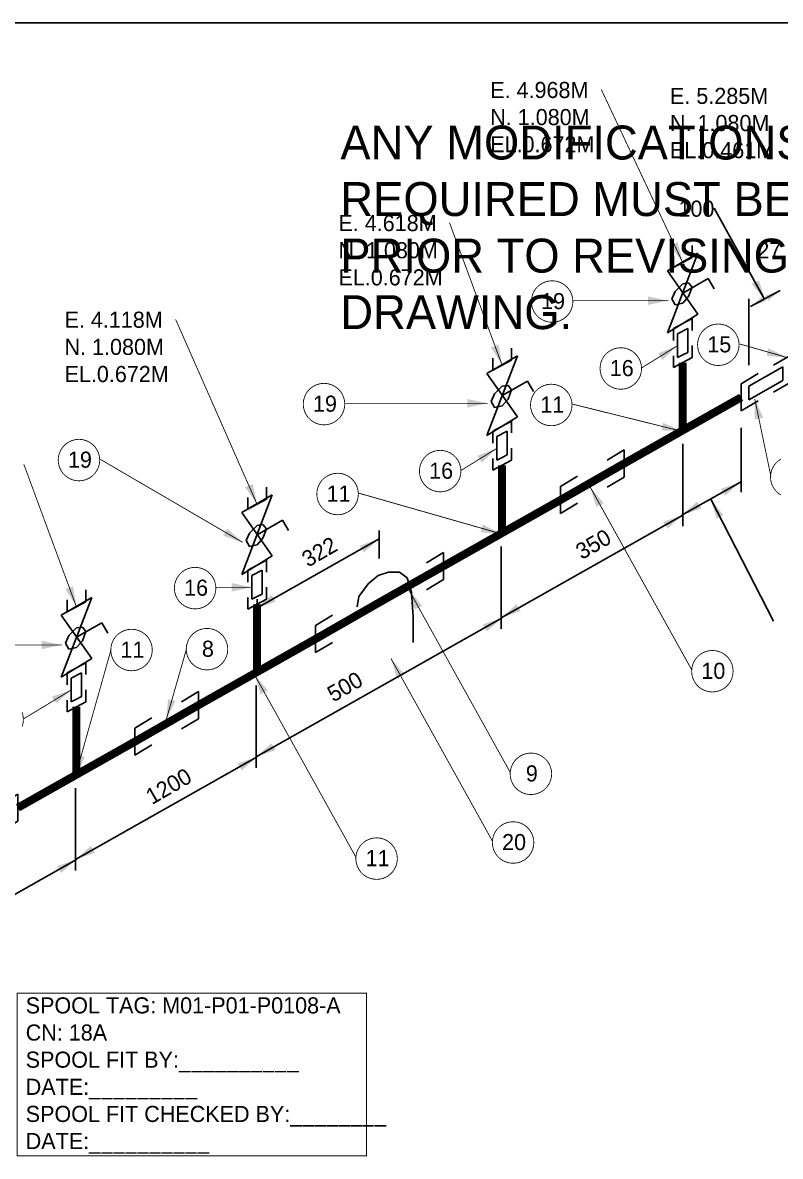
# Model space of a CAD drawing. Extents: x -4 to 426, y -3 to 272.
# Drawn here: x 147 to 236.3, y 134.5 to 268.2 of the extents above; entities that cross this region are included whole.
import ezdxf
from ezdxf.enums import TextEntityAlignment as Align

# ---------------------------------------------------------------- set-up
doc = ezdxf.new("R2010")
doc.units = 0
doc.header["$LTSCALE"] = 10
doc.layers.get('0').update_dxf_attribs({"lineweight": 0})
doc.layers.get('DEFPOINTS').update_dxf_attribs({"color": 9})
for name, color, linetype in [('BOM', 7, 'Continuous'), ('DIMENSION', 40, 'Continuous'), ('PIPE', 7, 'Continuous'), ('TEXT2', 3, 'Continuous'), ('Title Block', 255, 'Continuous'), ('TITLE BLOCK-TEXT', 12, 'Continuous')]:
    doc.layers.add(name, color=color, linetype=linetype)
doc.styles.add('framdcn', font='', dxfattribs={"height": 2.5})
doc.styles.add('HmNote', font='hm.shx')
doc.styles.add('Scovan Standard', font='', dxfattribs={"height": 2.5})
doc.styles.get("Standard").update_dxf_attribs({"font": ''})
doc.styles.get('framdcn').set_extended_font_data('Franklin Gothic Medium Cond')
doc.styles.get('Scovan Standard').set_extended_font_data('Franklin Gothic Medium Cond')
doc.styles.get('Standard').set_extended_font_data('Franklin Gothic Medium Cond')

# ---------------------------------------------------------------- blocks, each defined once
blk = doc.blocks.new('block35')
at = {"layer": 'TEXT2'}
blk.add_hatch(color=256, dxfattribs=at).paths.add_polyline_path([(0, 0), (0.2, 2.4), (1.1, 2.2)])
at = {"layer": 'TEXT2', "linetype": 'ByBlock', "const_width": 0.1, "flags": 128}
blk.add_lwpolyline([(4.2, 14.9), (0, 0)], dxfattribs=at)
blk = doc.blocks.new('block36')
at = {"layer": 'TEXT2'}
blk.add_hatch(color=256, dxfattribs=at).paths.add_polyline_path([(0, 0), (-1.8, -1.6), (-2.3, -0.8)])
at = {"layer": 'TEXT2', "linetype": 'ByBlock', "const_width": 0.1, "flags": 128}
blk.add_lwpolyline([(-5.6, -3.4), (0, 0)], dxfattribs=at)
blk = doc.blocks.new('block37')
at = {"layer": 'TEXT2'}
blk.add_hatch(color=256, dxfattribs=at).paths.add_polyline_path([(0, 0), (-2.4, -0.5), (-2.4, 0.5)])
at = {"layer": 'TEXT2', "linetype": 'ByBlock', "const_width": 0.1, "flags": 128}
blk.add_lwpolyline([(-11.2, 0), (0, 0)], dxfattribs=at)
blk = doc.blocks.new('block38')
at = {"layer": 'TEXT2'}
blk.add_hatch(color=256, dxfattribs=at).paths.add_polyline_path([(0, 0), (-1.3, 2.1), (-0.4, 2.4)])
at = {"layer": 'TEXT2', "linetype": 'ByBlock', "const_width": 0.1, "flags": 128}
blk.add_lwpolyline([(-6.2, 16.8), (0, 0)], dxfattribs=at)
blk = doc.blocks.new('block40')
at = {"layer": 'TEXT2'}
blk.add_hatch(color=256, dxfattribs=at).paths.add_polyline_path([(0, 0), (0.2, 2.4), (1.1, 2.2)])
at = {"layer": 'TEXT2', "linetype": 'ByBlock', "const_width": 0.1, "flags": 128}
blk.add_lwpolyline([(2.4, 8.4), (0, 0)], dxfattribs=at)
blk = doc.blocks.new('block41')
at = {"layer": 'TEXT2'}
blk.add_hatch(color=256, dxfattribs=at).paths.add_polyline_path([(0, 0), (1.6, -1.9), (0.7, -2.3)])
at = {"layer": 'TEXT2', "linetype": 'ByBlock', "const_width": 0.1, "flags": 128}
blk.add_lwpolyline([(12, -21.6), (0, 0)], dxfattribs=at)
blk = doc.blocks.new('block42')
at = {"layer": 'TEXT2'}
blk.add_hatch(color=256, dxfattribs=at).paths.add_polyline_path([(0, 0), (-2.4, -0.5), (-2.4, 0.5)])
at = {"layer": 'TEXT2', "linetype": 'ByBlock', "const_width": 0.1, "flags": 128}
blk.add_lwpolyline([(-4.2, 0), (0, 0)], dxfattribs=at)
blk = doc.blocks.new('block43')
at = {"layer": 'TEXT2'}
blk.add_hatch(color=256, dxfattribs=at).paths.add_polyline_path([(0, 0), (-2.3, 0.8), (-1.8, 1.6)])
at = {"layer": 'TEXT2', "linetype": 'ByBlock', "const_width": 0.1, "flags": 128}
blk.add_lwpolyline([(-16.8, 9.8), (0, 0)], dxfattribs=at)
blk = doc.blocks.new('block44')
at = {"layer": 'TEXT2'}
blk.add_hatch(color=256, dxfattribs=at).paths.add_polyline_path([(0, 0), (-1.4, 2), (-0.5, 2.4)])
at = {"layer": 'TEXT2', "linetype": 'ByBlock', "const_width": 0.1, "flags": 128}
blk.add_lwpolyline([(-9.6, 21.8), (0, 0)], dxfattribs=at)
blk = doc.blocks.new('block45')
at = {"layer": 'TEXT2', "style": 'framdcn'}
for s, p in [('E. 4.118M', (0, 0)), ('N. 1.080M', (0, -3.2)), ('EL.0.672M', (0, -6.4))]:
    blk.add_text(s, height=1.9, dxfattribs=at).set_placement(p)
blk = doc.blocks.new('block46')
at = {"layer": 'TEXT2'}
blk.add_hatch(color=256, dxfattribs=at).paths.add_polyline_path([(0, 0), (1.6, -1.9), (0.7, -2.3)])
at = {"layer": 'TEXT2', "linetype": 'ByBlock', "const_width": 0.1, "flags": 128}
blk.add_lwpolyline([(12, -21.6), (0, 0)], dxfattribs=at)
blk = doc.blocks.new('block47')
at = {"layer": 'TEXT2'}
blk.add_hatch(color=256, dxfattribs=at).paths.add_polyline_path([(0, 0), (1.6, -1.9), (0.7, -2.3)])
at = {"layer": 'TEXT2', "linetype": 'ByBlock', "const_width": 0.1, "flags": 128}
blk.add_lwpolyline([(12, -21.6), (0, 0)], dxfattribs=at)
blk = doc.blocks.new('block48')
at = {"layer": 'TEXT2'}
blk.add_hatch(color=256, dxfattribs=at).paths.add_polyline_path([(0, 0), (-2.4, 0.2), (-2.2, 1.1)])
at = {"layer": 'TEXT2', "linetype": 'ByBlock', "const_width": 0.1, "flags": 128}
blk.add_lwpolyline([(-16.8, 4.8), (0, 0)], dxfattribs=at)
blk = doc.blocks.new('block49')
at = {"layer": 'TEXT2'}
blk.add_hatch(color=256, dxfattribs=at).paths.add_polyline_path([(0, 0), (-1.8, -1.7), (-2.3, -0.9)])
at = {"layer": 'TEXT2', "linetype": 'ByBlock', "const_width": 0.1, "flags": 128}
blk.add_lwpolyline([(-4.2, -2.6), (0, 0)], dxfattribs=at)
blk = doc.blocks.new('block50')
at = {"layer": 'TEXT2'}
blk.add_hatch(color=256, dxfattribs=at).paths.add_polyline_path([(0, 0), (-2.4, -0.5), (-2.4, 0.5)])
at = {"layer": 'TEXT2', "linetype": 'ByBlock', "const_width": 0.1, "flags": 128}
blk.add_lwpolyline([(-16.8, 0), (0, 0)], dxfattribs=at)
blk = doc.blocks.new('block51')
at = {"layer": 'TEXT2'}
blk.add_hatch(color=256, dxfattribs=at).paths.add_polyline_path([(0, 0), (-1.3, 2.1), (-0.4, 2.4)])
at = {"layer": 'TEXT2', "linetype": 'ByBlock', "const_width": 0.1, "flags": 128}
blk.add_lwpolyline([(-6.2, 16.8), (0, 0)], dxfattribs=at)
blk = doc.blocks.new('block52')
at = {"layer": 'TEXT2', "style": 'framdcn'}
for s, p in [('E. 4.618M', (0, 0)), ('N. 1.080M', (0, -3.2)), ('EL.0.672M', (0, -6.4))]:
    blk.add_text(s, height=1.9, dxfattribs=at).set_placement(p)
blk = doc.blocks.new('block53')
at = {"layer": 'TEXT2'}
blk.add_hatch(color=256, dxfattribs=at).paths.add_polyline_path([(0, 0), (1.6, -1.9), (0.7, -2.3)])
at = {"layer": 'TEXT2', "linetype": 'ByBlock', "const_width": 0.1, "flags": 128}
blk.add_lwpolyline([(12, -21.6), (0, 0)], dxfattribs=at)
blk = doc.blocks.new('block54')
at = {"layer": 'TEXT2'}
blk.add_hatch(color=256, dxfattribs=at).paths.add_polyline_path([(0, 0), (-2.4, 0.1), (-2.2, 1)])
at = {"layer": 'TEXT2', "linetype": 'ByBlock', "const_width": 0.1, "flags": 128}
blk.add_lwpolyline([(-12.9, 3.2), (0, 0)], dxfattribs=at)
blk = doc.blocks.new('block55')
at = {"layer": 'TEXT2'}
blk.add_hatch(color=256, dxfattribs=at).paths.add_polyline_path([(0, 0), (-1.8, -1.7), (-2.3, -0.9)])
at = {"layer": 'TEXT2', "linetype": 'ByBlock', "const_width": 0.1, "flags": 128}
blk.add_lwpolyline([(-4.2, -2.6), (0, 0)], dxfattribs=at)
blk = doc.blocks.new('block56')
at = {"layer": 'TEXT2'}
blk.add_hatch(color=256, dxfattribs=at).paths.add_polyline_path([(0, 0), (-2.4, -0.5), (-2.4, 0.5)])
at = {"layer": 'TEXT2', "linetype": 'ByBlock', "const_width": 0.1, "flags": 128}
blk.add_lwpolyline([(-11.2, 0), (0, 0)], dxfattribs=at)
blk = doc.blocks.new('block57')
at = {"layer": 'TEXT2'}
blk.add_hatch(color=256, dxfattribs=at).paths.add_polyline_path([(0, 0), (-1.5, 2), (-0.6, 2.4)])
at = {"layer": 'TEXT2', "linetype": 'ByBlock', "const_width": 0.1, "flags": 128}
blk.add_lwpolyline([(-9.6, 20.399), (0, 0)], dxfattribs=at)
blk = doc.blocks.new('block58')
at = {"layer": 'TEXT2', "style": 'framdcn'}
for s, p in [('E. 4.968M', (0, 0)), ('N. 1.080M', (0, -3.2)), ('EL.0.672M', (0, -6.4))]:
    blk.add_text(s, height=1.9, dxfattribs=at).set_placement(p)
blk = doc.blocks.new('block59')
at = {"layer": 'TEXT2'}
blk.add_hatch(color=256, dxfattribs=at).paths.add_polyline_path([(0, 0), (1, -2.2), (0, -2.4)])
at = {"layer": 'TEXT2', "linetype": 'ByBlock', "const_width": 0.1, "flags": 128}
blk.add_lwpolyline([(1.9, -9.1), (0, 0)], dxfattribs=at)
blk = doc.blocks.new('block60')
at = {"layer": 'TEXT2'}
blk.add_hatch(color=256, dxfattribs=at).paths.add_polyline_path([(0, 0), (-2.4, 0.2), (-2.2, 1.1)])
at = {"layer": 'TEXT2', "linetype": 'ByBlock', "const_width": 0.1, "flags": 128}
blk.add_lwpolyline([(-5.6, 1.6), (0, 0)], dxfattribs=at)
blk = doc.blocks.new('block61')
at = {"layer": 'TEXT2', "style": 'framdcn'}
for s, p in [('E. 5.285M', (0, 0)), ('N. 1.080M', (0, -3.2)), ('EL.0.461M', (0, -6.4))]:
    blk.add_text(s, height=1.9, dxfattribs=at).set_placement(p)
blk = doc.blocks.new('block87')
at = {"layer": 'PIPE', "linetype": 'ByBlock', "flags": 128}
for points in [[(10, 12.1), (10, 13.5)], [(7.8, 12.3), (7.8, 10.9)], [(7.8, 10.9), (10, 12.1)], [(15.8, 9), (17.8, 10.2)], [(15.8, 5.8), (15.8, 9)], [(17.8, 7), (15.8, 5.8)], [(2, 1.2), (0, 0)], [(2, -2), (2, 1.2)], [(0, -3.2), (2, -2)]]:
    blk.add_lwpolyline(points, dxfattribs=at)
at = {"layer": 'PIPE', "linetype": 'ByBlock', "const_width": 0.95, "flags": 128}
for points in [[(8.9, 11.5), (8.9, 3.5)], [(15.8, 7.4), (8.9, 3.5)], [(8.9, 3.5), (2, -0.4)]]:
    blk.add_lwpolyline(points, dxfattribs=at)
at = {"flags": 1}
for tag in ['Tag', 'UCI', 'Pipe Ref', 'Description', 'Key']:
    blk.add_attdef(tag, (0, 0), '', height=1, dxfattribs=at)
blk = doc.blocks.new('block88')
at = {"layer": 'PIPE', "linetype": 'ByBlock', "flags": 128}
for points in [[(-0.6, 2.5), (0.6, 3.1)], [(0.6, 3.1), (0.6, 0.3)], [(-0.6, -0.3), (-0.6, 2.5)], [(0, 0), (-0.6, -0.3)], [(0.6, 0.3), (0, 0)]]:
    blk.add_lwpolyline(points, dxfattribs=at)
at = {"flags": 1}
for tag in ['Tag', 'UCI', 'Pipe Ref', 'Description', 'Key']:
    blk.add_attdef(tag, (0, 0), '', height=1, dxfattribs=at)
blk = doc.blocks.new('block89')
at = {"layer": 'PIPE', "linetype": 'ByBlock', "flags": 128}
for points in [[(0, 8.6), (0, 10)], [(0.7, 9.1), (-2.9, 7)], [(-2.9, -0.3), (0.7, 9.1)], [(-2.2, 8.8), (-2.2, 7.4)], [(-2.2, 7.4), (0, 8.6)], [(-2.9, 7), (0.7, 1.9)], [(-2, 4.6), (-1.1, 5.5)], [(1.9, 6.1), (-1.1, 4.4)], [(-1.1, 5.5), (-0.4, 5.6)], [(-0.4, 5.6), (0, 5.1)], [(2.6, 4.9), (1.9, 6.1)], [(-2.4, 3.7), (-2, 4.6)], [(0, 5.1), (-0.4, 4)], [(-2, 3), (-2.4, 3.7)], [(-1.1, 3.2), (-2, 3)], [(-0.4, 4), (-1.1, 3.2)], [(-2.2, 0.2), (0, 1.4)], [(0.7, 1.9), (-1.1, 0.8)], [(0, 1.4), (0, 0)], [(-1.1, 0.8), (-2.9, -0.3)], [(-2.2, -1.2), (-2.2, 0.2)]]:
    blk.add_lwpolyline(points, dxfattribs=at)
at = {"flags": 1}
for tag in ['Tag', 'UCI', 'Pipe Ref', 'Description', 'Key']:
    blk.add_attdef(tag, (0, 0), '', height=1, dxfattribs=at)
blk = doc.blocks.new('block90')
at = {"layer": 'PIPE', "linetype": 'ByBlock', "const_width": 0.95, "flags": 128}
blk.add_lwpolyline([(7.5, 4.3), (0, 0)], dxfattribs=at)
at = {"flags": 1}
for tag in ['Tag', 'UCI', 'Pipe Ref', 'Description', 'Key']:
    blk.add_attdef(tag, (0, 0), '', height=1, dxfattribs=at)
blk = doc.blocks.new('block91')
at = {"layer": 'PIPE', "linetype": 'ByBlock', "flags": 128}
for points in [[(10, 12.1), (10, 13.5)], [(7.8, 12.3), (7.8, 10.9)], [(7.8, 10.9), (10, 12.1)], [(15.8, 9), (17.8, 10.2)], [(15.8, 5.8), (15.8, 9)], [(17.8, 7), (15.8, 5.8)], [(2, 1.2), (0, 0)], [(2, -2), (2, 1.2)], [(0, -3.2), (2, -2)]]:
    blk.add_lwpolyline(points, dxfattribs=at)
at = {"layer": 'PIPE', "linetype": 'ByBlock', "const_width": 0.95, "flags": 128}
for points in [[(8.9, 11.5), (8.9, 3.5)], [(15.8, 7.4), (8.9, 3.5)], [(8.9, 3.5), (2, -0.4)]]:
    blk.add_lwpolyline(points, dxfattribs=at)
at = {"flags": 1}
for tag in ['Tag', 'UCI', 'Pipe Ref', 'Description', 'Key']:
    blk.add_attdef(tag, (0, 0), '', height=1, dxfattribs=at)
blk = doc.blocks.new('block92')
at = {"layer": 'PIPE', "linetype": 'ByBlock', "flags": 128}
for points in [[(-0.6, 2.5), (0.6, 3.1)], [(0.6, 3.1), (0.6, 0.3)], [(-0.6, -0.3), (-0.6, 2.5)], [(0, 0), (-0.6, -0.3)], [(0.6, 0.3), (0, 0)]]:
    blk.add_lwpolyline(points, dxfattribs=at)
at = {"flags": 1}
for tag in ['Tag', 'UCI', 'Pipe Ref', 'Description', 'Key']:
    blk.add_attdef(tag, (0, 0), '', height=1, dxfattribs=at)
blk = doc.blocks.new('block93')
at = {"layer": 'PIPE', "linetype": 'ByBlock', "flags": 128}
for points in [[(0, 8.6), (0, 10)], [(0.7, 9.1), (-2.9, 7)], [(-2.9, -0.3), (0.7, 9.1)], [(-2.2, 8.8), (-2.2, 7.4)], [(-2.2, 7.4), (0, 8.6)], [(-2.9, 7), (0.7, 1.9)], [(-2, 4.6), (-1.1, 5.5)], [(1.9, 6.1), (-1.1, 4.4)], [(-1.1, 5.5), (-0.4, 5.6)], [(-0.4, 5.6), (0, 5.1)], [(2.6, 4.9), (1.9, 6.1)], [(-2.4, 3.7), (-2, 4.6)], [(0, 5.1), (-0.4, 4)], [(-2, 3), (-2.4, 3.7)], [(-1.1, 3.2), (-2, 3)], [(-0.4, 4), (-1.1, 3.2)], [(-2.2, 0.2), (0, 1.4)], [(0.7, 1.9), (-1.1, 0.8)], [(0, 1.4), (0, 0)], [(-1.1, 0.8), (-2.9, -0.3)], [(-2.2, -1.2), (-2.2, 0.2)]]:
    blk.add_lwpolyline(points, dxfattribs=at)
at = {"flags": 1}
for tag in ['Tag', 'UCI', 'Pipe Ref', 'Description', 'Key']:
    blk.add_attdef(tag, (0, 0), '', height=1, dxfattribs=at)
blk = doc.blocks.new('block94')
at = {"layer": 'PIPE', "linetype": 'ByBlock', "const_width": 0.95, "flags": 128}
for points in [[(15.1, 8.6), (7.5, 4.3)], [(7.5, 4.3), (0, 0)]]:
    blk.add_lwpolyline(points, dxfattribs=at)
at = {"flags": 1}
for tag in ['Tag', 'UCI', 'Pipe Ref', 'Description', 'Key']:
    blk.add_attdef(tag, (0, 0), '', height=1, dxfattribs=at)
blk = doc.blocks.new('block95')
at = {"layer": 'PIPE', "linetype": 'ByBlock', "flags": 128}
for points in [[(-5.3, 3.9), (-4.1, 4.9)], [(-4.1, 4.9), (-2.9, 5.3)], [(-2.9, 5.3), (-1.6, 5.3)], [(-1.6, 5.3), (-0.7, 4.6)], [(-0.7, 4.6), (-0.2, 2.9)], [(-6.4, 2.4), (-5.3, 3.9)], [(-0.2, 2.9), (0, 0)], [(-6.6, 1.2), (-6.4, 2.4)], [(0, -3), (0, 0)]]:
    blk.add_lwpolyline(points, dxfattribs=at)
at = {"flags": 1}
for tag in ['Tag', 'UCI', 'Pipe Ref', 'Description', 'Key']:
    blk.add_attdef(tag, (0, 0), '', height=1, dxfattribs=at)
blk = doc.blocks.new('block96')
at = {"layer": 'PIPE', "linetype": 'ByBlock', "flags": 128}
for points in [[(10, 12.1), (10, 13.5)], [(7.8, 12.3), (7.8, 10.9)], [(7.8, 10.9), (10, 12.1)], [(15.8, 9), (17.8, 10.2)], [(15.8, 5.8), (15.8, 9)], [(17.8, 7), (15.8, 5.8)], [(2, 1.2), (0, 0)], [(2, -2), (2, 1.2)], [(0, -3.2), (2, -2)]]:
    blk.add_lwpolyline(points, dxfattribs=at)
at = {"layer": 'PIPE', "linetype": 'ByBlock', "const_width": 0.95, "flags": 128}
for points in [[(8.9, 11.5), (8.9, 3.5)], [(15.8, 7.4), (8.9, 3.5)], [(8.9, 3.5), (2, -0.4)]]:
    blk.add_lwpolyline(points, dxfattribs=at)
at = {"flags": 1}
for tag in ['Tag', 'UCI', 'Pipe Ref', 'Description', 'Key']:
    blk.add_attdef(tag, (0, 0), '', height=1, dxfattribs=at)
blk = doc.blocks.new('block97')
at = {"layer": 'PIPE', "linetype": 'ByBlock', "flags": 128}
for points in [[(-0.6, 2.5), (0.6, 3.1)], [(0.6, 3.1), (0.6, 0.3)], [(-0.6, -0.3), (-0.6, 2.5)], [(0, 0), (-0.6, -0.3)], [(0.6, 0.3), (0, 0)]]:
    blk.add_lwpolyline(points, dxfattribs=at)
at = {"flags": 1}
for tag in ['Tag', 'UCI', 'Pipe Ref', 'Description', 'Key']:
    blk.add_attdef(tag, (0, 0), '', height=1, dxfattribs=at)
blk = doc.blocks.new('block98')
at = {"layer": 'PIPE', "linetype": 'ByBlock', "flags": 128}
for points in [[(0, 8.6), (0, 10)], [(0.7, 9.1), (-2.9, 7)], [(-2.9, -0.3), (0.7, 9.1)], [(-2.2, 8.8), (-2.2, 7.4)], [(-2.2, 7.4), (0, 8.6)], [(-2.9, 7), (0.7, 1.9)], [(-2, 4.6), (-1.1, 5.5)], [(1.9, 6.1), (-1.1, 4.4)], [(-1.1, 5.5), (-0.4, 5.6)], [(-0.4, 5.6), (0, 5.1)], [(2.6, 4.9), (1.9, 6.1)], [(-2.4, 3.7), (-2, 4.6)], [(0, 5.1), (-0.4, 4)], [(-2, 3), (-2.4, 3.7)], [(-1.1, 3.2), (-2, 3)], [(-0.4, 4), (-1.1, 3.2)], [(-2.2, 0.2), (0, 1.4)], [(0.7, 1.9), (-1.1, 0.8)], [(0, 1.4), (0, 0)], [(-1.1, 0.8), (-2.9, -0.3)], [(-2.2, -1.2), (-2.2, 0.2)]]:
    blk.add_lwpolyline(points, dxfattribs=at)
at = {"flags": 1}
for tag in ['Tag', 'UCI', 'Pipe Ref', 'Description', 'Key']:
    blk.add_attdef(tag, (0, 0), '', height=1, dxfattribs=at)
blk = doc.blocks.new('block99')
at = {"layer": 'PIPE', "linetype": 'ByBlock', "const_width": 0.95, "flags": 128}
blk.add_lwpolyline([(7.5, 4.3), (0, 0)], dxfattribs=at)
at = {"flags": 1}
for tag in ['Tag', 'UCI', 'Pipe Ref', 'Description', 'Key']:
    blk.add_attdef(tag, (0, 0), '', height=1, dxfattribs=at)
blk = doc.blocks.new('block100')
at = {"layer": 'PIPE', "linetype": 'ByBlock', "flags": 128}
for points in [[(10, 12.1), (10, 13.5)], [(7.8, 12.3), (7.8, 10.9)], [(7.8, 10.9), (10, 12.1)], [(15.8, 9), (17.8, 10.2)], [(15.8, 5.8), (15.8, 9)], [(17.8, 7), (15.8, 5.8)], [(2, 1.2), (0, 0)], [(2, -2), (2, 1.2)], [(0, -3.2), (2, -2)]]:
    blk.add_lwpolyline(points, dxfattribs=at)
at = {"layer": 'PIPE', "linetype": 'ByBlock', "const_width": 0.95, "flags": 128}
for points in [[(8.9, 11.5), (8.9, 3.5)], [(15.8, 7.4), (8.9, 3.5)], [(8.9, 3.5), (2, -0.4)]]:
    blk.add_lwpolyline(points, dxfattribs=at)
at = {"flags": 1}
for tag in ['Tag', 'UCI', 'Pipe Ref', 'Description', 'Key']:
    blk.add_attdef(tag, (0, 0), '', height=1, dxfattribs=at)
blk = doc.blocks.new('block101')
at = {"layer": 'PIPE', "linetype": 'ByBlock', "flags": 128}
for points in [[(-0.6, 2.5), (0.6, 3.1)], [(0.6, 3.1), (0.6, 0.3)], [(-0.6, -0.3), (-0.6, 2.5)], [(0, 0), (-0.6, -0.3)], [(0.6, 0.3), (0, 0)]]:
    blk.add_lwpolyline(points, dxfattribs=at)
at = {"flags": 1}
for tag in ['Tag', 'UCI', 'Pipe Ref', 'Description', 'Key']:
    blk.add_attdef(tag, (0, 0), '', height=1, dxfattribs=at)
blk = doc.blocks.new('block102')
at = {"layer": 'PIPE', "linetype": 'ByBlock', "flags": 128}
for points in [[(0, 8.6), (0, 10)], [(0.7, 9.1), (-2.9, 7)], [(-2.9, -0.3), (0.7, 9.1)], [(-2.2, 8.8), (-2.2, 7.4)], [(-2.2, 7.4), (0, 8.6)], [(-2.9, 7), (0.7, 1.9)], [(-2, 4.6), (-1.1, 5.5)], [(1.9, 6.1), (-1.1, 4.4)], [(-1.1, 5.5), (-0.4, 5.6)], [(-0.4, 5.6), (0, 5.1)], [(2.6, 4.9), (1.9, 6.1)], [(-2.4, 3.7), (-2, 4.6)], [(0, 5.1), (-0.4, 4)], [(-2, 3), (-2.4, 3.7)], [(-1.1, 3.2), (-2, 3)], [(-0.4, 4), (-1.1, 3.2)], [(-2.2, 0.2), (0, 1.4)], [(0.7, 1.9), (-1.1, 0.8)], [(0, 1.4), (0, 0)], [(-1.1, 0.8), (-2.9, -0.3)], [(-2.2, -1.2), (-2.2, 0.2)]]:
    blk.add_lwpolyline(points, dxfattribs=at)
at = {"flags": 1}
for tag in ['Tag', 'UCI', 'Pipe Ref', 'Description', 'Key']:
    blk.add_attdef(tag, (0, 0), '', height=1, dxfattribs=at)
blk = doc.blocks.new('block103')
at = {"layer": 'PIPE', "linetype": 'ByBlock', "flags": 128}
for points in [[(4, 3.1), (0, 0.8)], [(4, 1.5), (4, 3.1)], [(0, -0.8), (4, 1.5)], [(0, 0.8), (0, 0)], [(0, 0), (0, -0.8)]]:
    blk.add_lwpolyline(points, dxfattribs=at)
at = {"flags": 1}
for tag in ['Tag', 'UCI', 'Pipe Ref', 'Description', 'Key']:
    blk.add_attdef(tag, (0, 0), '', height=1, dxfattribs=at)
blk = doc.blocks.new('block104')
at = {"layer": 'PIPE', "linetype": 'ByBlock', "flags": 128}
for points in [[(4.5, 2.6), (-1.9, -1.1)], [(2.3, 1.3), (4.3, 2.5)], [(2.4, -1.8), (2.4, 1.4)], [(0, -3.2), (0, 0)], [(2.3, -1.9), (2.3, 1.3)], [(4.5, -0.6), (-1.9, -4.3)], [(4.3, -0.7), (2.3, -1.9)]]:
    blk.add_lwpolyline(points, dxfattribs=at)
at = {"flags": 1}
for tag in ['Tag', 'UCI', 'Pipe Ref', 'Description', 'Key']:
    blk.add_attdef(tag, (0, 0), '', height=1, dxfattribs=at)
blk = doc.blocks.new('tt-sv-iso-db')
at = {"layer": 'DEFPOINTS', "color": 1, "insert": (-196.72, -12.14), "char_height": 4, "width": 81.4864, "attachment_point": 2, "style": 'HmNote'}
blk.add_mtext('\\pxql;ANY MODIFICATIONS REQUIRED MUST BE MODELED PRIOR TO REVISING THIS DRAWING.', dxfattribs=at)
at = {"layer": 'TITLE BLOCK-TEXT', "color": 210, "style": 'Scovan Standard'}
for tag, p in [('CN', (-57.69, -221.76)), ('MOD_NO', (-41.21, -221.76)), ('INSULATION', (-49.45, -229.02)), ('PAINT', (-16.49, -229.02)), ('LN', (-32.97, -236.28)), ('CLIENTDWGNO', (-32.97, -243.54))]:
    blk.add_attdef(tag, text='', height=2, dxfattribs=at).set_placement(p, align=Align.MIDDLE_CENTER)
at = {"layer": 'TITLE BLOCK-TEXT', "color": 210, "lineweight": 30, "flags": 104}
blk.add_attdef('WPS', text='', height=2, dxfattribs=at).set_placement((-16.43, -221.76), align=Align.MIDDLE_CENTER)
blk = doc.blocks.new('PADX-TBD')
at = {"layer": 'Title Block', "color": 255}
blk.add_line((0, 536.37), (843.77, 536.37), dxfattribs=at)
at = {"layer": 'TITLE BLOCK-TEXT', "color": 12, "style": 'Scovan Standard', "flags": 8}
for tag, p in [('REF_5', (25, 38.42)), ('REV_5', (352.84, 38.42)), ('PROJECT5', (504.32, 38.42)), ('DATE5', (525.83, 38.42)), ('BY5', (542.96, 38.42)), ('CHK5', (555.71, 38.42)), ('PE5', (568.45, 38.42)), ('REF_4', (25, 31.19)), ('REV_4', (352.84, 31.19)), ('PROJECT4', (504.32, 31.19)), ('DATE4', (525.83, 31.19)), ('BY4', (542.96, 31.19)), ('CHK4', (555.71, 31.19)), ('PE4', (568.45, 31.19)), ('REF_3', (25, 23.97)), ('REV_3', (352.84, 23.97)), ('PROJECT3', (504.32, 23.97)), ('DATE3', (525.83, 23.97)), ('BY3', (542.96, 23.97)), ('CHK3', (555.71, 23.97)), ('PE3', (568.45, 23.97)), ('REF_2', (25, 16.74)), ('REV_2', (352.84, 16.74)), ('PROJECT2', (504.32, 16.74)), ('DATE2', (525.83, 16.74)), ('BY2', (542.96, 16.74)), ('CHK2', (555.71, 16.74)), ('PE2', (568.45, 16.74)), ('REF_1', (25, 9.51)), ('REV_1', (352.84, 9.51)), ('PROJECT1', (504.32, 9.51)), ('DATE1', (525.83, 9.51)), ('BY1', (542.96, 9.51)), ('CHK1', (555.71, 9.51)), ('PE1', (568.45, 9.51))]:
    blk.add_attdef(tag, text='', height=2.5, dxfattribs=at).set_placement(p, align=Align.MIDDLE_CENTER)
for tag, height, p in [('REF_5_DESC', 2.5, (52.27, 38.42)), ('REV_5_DESC', 2.5, (363.04, 38.42)), ('REF_4_DESC', 2.5, (52.27, 31.19)), ('REV_4_DESC', 2.5, (363.04, 31.19)), ('REF_3_DESC', 2.5, (52.27, 23.97)), ('REV_3_DESC', 2.5, (363.04, 23.97)), ('REF_2_DESC', 2.5, (52.27, 16.74)), ('REV_2_DESC', 2.5, (363.04, 16.74)), ('REF_1_DESC', 2.5, (52.27, 9.51)), ('REV_1_DESC', 2.5, (363.04, 9.51)), ('PATH', 2, (13, -2.9)), ('USER_PLOTTED', 2, (309, -2.9)), ('PLOT_DATE', 2, (348, -2.9))]:
    blk.add_attdef(tag, text='', height=height, dxfattribs=at).set_placement(p, align=Align.MIDDLE_LEFT)
at = {"layer": 'TITLE BLOCK-TEXT', "color": 12, "style": 'Scovan Standard'}
for tag, p in [('TITLE1', (747.45, 37.28)), ('LSD', (747.45, 31.28)), ('TITLE2', (747.45, 25.28)), ('TITLE3', (747.45, 19.28)), ('CLIENTDRAWINGNO', (686.57, 5.99)), ('RN', (838.5, 5.99))]:
    blk.add_attdef(tag, text='', height=4, dxfattribs=at).set_placement(p, align=Align.MIDDLE_CENTER)
at = {"layer": 'TITLE BLOCK-TEXT', "color": 210, "style": 'Scovan Standard', "flags": 8}
blk.add_attdef('DWGNO', text='', height=4, dxfattribs=at).set_placement((777.51, 5.99), align=Align.MIDDLE_CENTER)

msp = doc.modelspace()

# ---------------------------------------------------------------- hatches: boundary and pattern name
at = {"layer": 'DIMENSION'}
for points in [[(234.5, 235.5), (232.9, 237.4), (233.8, 237.8)], [(232.8, 234.7), (234.2, 235.9), (234.5, 235.3)], [(236.3, 236.6), (234.9, 235.4), (234.6, 236)], [(231.6, 214), (229.8, 212.4), (229.3, 213.2)], [(224.7, 210.1), (226.5, 211.7), (227, 210.9)], [(228.1, 212), (229.6, 210.1), (228.8, 209.7)], [(224.8, 210.1), (223, 208.5), (222.5, 209.3)], [(189, 207.3), (187.2, 205.7), (186.7, 206.5)], [(174.5, 199.1), (176.3, 200.7), (176.8, 199.9)], [(203.4, 198), (205.2, 199.6), (205.7, 198.8)], [(203.5, 198), (201.7, 196.4), (201.2, 197.2)], [(174.5, 181.6), (176.3, 183.2), (176.8, 182.4)], [(174.6, 181.6), (172.8, 180), (172.3, 180.8)], [(153.2, 169.5), (155, 171.1), (155.5, 170.3)], [(153.3, 169.5), (151.5, 167.9), (151, 168.7)]]:
    msp.add_hatch(color=256, dxfattribs=at).paths.add_polyline_path(points)

# ---------------------------------------------------------------- linework, layer by layer
at = {"layer": 'DIMENSION', "linetype": 'ByBlock', "flags": 128}
for points in [[(228.5, 246.3), (234.5, 235.5)], [(232.6, 227.8), (232.6, 235.6)], [(236.3, 236.6), (232.8, 234.7)], [(231.7, 220.4), (231.7, 212.8)], [(224.8, 218.5), (224.8, 208.8)], [(231.6, 214), (224.7, 210.1)], [(235.5, 197.6), (228.1, 212)], [(224.8, 210.1), (203.4, 198)], [(189, 207.3), (174.5, 199.1)], [(189, 205), (189, 208.3)], [(203.4, 206.4), (203.4, 196.7)], [(174.6, 197.8), (174.6, 200.2)], [(203.5, 198), (174.5, 181.6)], [(174.5, 190), (174.5, 180.3)], [(174.6, 181.6), (153.2, 169.5)], [(153.2, 177.9), (153.2, 168.2)], [(153.3, 169.5), (131.9, 157.4)]]:
    msp.add_lwpolyline(points, dxfattribs=at)
at = {"layer": 'TEXT2', "linetype": 'ByBlock', "const_width": 0.1, "flags": 128}
for points in [[(211.81, 234.87), (211.7, 234.46), (211.52, 234.07), (211.28, 233.73), (210.97, 233.42), (210.62, 233.18), (210.24, 233), (209.83, 232.89), (209.4, 232.85), (208.97, 232.89), (208.56, 233), (208.18, 233.18), (207.83, 233.42), (207.52, 233.73), (207.28, 234.07), (207.1, 234.46), (206.99, 234.87), (206.95, 235.3), (206.99, 235.73), (207.1, 236.14), (207.28, 236.53), (207.52, 236.87), (207.83, 237.18), (208.18, 237.42), (208.56, 237.6), (208.97, 237.71), (209.4, 237.75), (209.83, 237.71), (210.24, 237.6), (210.62, 237.42), (210.97, 237.18), (211.28, 236.87), (211.52, 236.53), (211.7, 236.14), (211.81, 235.73), (211.85, 235.3)], [(231.41, 229.77), (231.3, 229.36), (231.12, 228.97), (230.88, 228.63), (230.57, 228.32), (230.22, 228.08), (229.84, 227.9), (229.43, 227.79), (229, 227.75), (228.57, 227.79), (228.16, 227.9), (227.78, 228.08), (227.43, 228.32), (227.12, 228.63), (226.88, 228.97), (226.7, 229.36), (226.59, 229.77), (226.55, 230.2), (226.59, 230.63), (226.7, 231.04), (226.88, 231.43), (227.12, 231.77), (227.43, 232.08), (227.78, 232.32), (228.16, 232.5), (228.57, 232.61), (229, 232.65), (229.43, 232.61), (229.84, 232.5), (230.22, 232.32), (230.57, 232.08), (230.88, 231.77), (231.12, 231.43), (231.3, 231.04), (231.41, 230.63), (231.45, 230.2)], [(219.91, 226.97), (219.8, 226.56), (219.62, 226.18), (219.38, 225.83), (219.07, 225.52), (218.72, 225.28), (218.34, 225.1), (217.93, 224.99), (217.5, 224.95), (217.07, 224.99), (216.66, 225.1), (216.28, 225.28), (215.93, 225.52), (215.62, 225.83), (215.38, 226.18), (215.2, 226.56), (215.09, 226.97), (215.05, 227.4), (215.09, 227.83), (215.2, 228.24), (215.38, 228.62), (215.62, 228.97), (215.93, 229.28), (216.28, 229.52), (216.66, 229.7), (217.07, 229.81), (217.5, 229.85), (217.93, 229.81), (218.34, 229.7), (218.72, 229.52), (219.07, 229.28), (219.38, 228.97), (219.62, 228.62), (219.8, 228.24), (219.91, 227.83), (219.95, 227.4)], [(184.91, 222.77), (184.8, 222.36), (184.62, 221.97), (184.38, 221.63), (184.07, 221.32), (183.72, 221.08), (183.34, 220.9), (182.93, 220.79), (182.5, 220.75), (182.07, 220.79), (181.66, 220.9), (181.28, 221.08), (180.93, 221.32), (180.62, 221.63), (180.38, 221.97), (180.2, 222.36), (180.09, 222.77), (180.05, 223.2), (180.09, 223.63), (180.2, 224.04), (180.38, 224.43), (180.62, 224.77), (180.93, 225.08), (181.28, 225.32), (181.66, 225.5), (182.07, 225.61), (182.5, 225.65), (182.93, 225.61), (183.34, 225.5), (183.72, 225.32), (184.07, 225.08), (184.38, 224.77), (184.62, 224.43), (184.8, 224.04), (184.91, 223.63), (184.95, 223.2)], [(211.71, 222.67), (211.6, 222.26), (211.42, 221.88), (211.18, 221.53), (210.87, 221.22), (210.53, 220.98), (210.14, 220.8), (209.73, 220.69), (209.3, 220.65), (208.87, 220.69), (208.46, 220.8), (208.07, 220.98), (207.73, 221.22), (207.42, 221.53), (207.18, 221.88), (207, 222.26), (206.89, 222.67), (206.85, 223.1), (206.89, 223.53), (207, 223.94), (207.18, 224.32), (207.42, 224.67), (207.73, 224.98), (208.07, 225.22), (208.46, 225.4), (208.87, 225.51), (209.3, 225.55), (209.73, 225.51), (210.14, 225.4), (210.53, 225.22), (210.87, 224.98), (211.18, 224.67), (211.42, 224.32), (211.6, 223.94), (211.71, 223.53), (211.75, 223.1)], [(156.01, 216.17), (155.9, 215.76), (155.72, 215.38), (155.48, 215.03), (155.17, 214.72), (154.82, 214.48), (154.44, 214.3), (154.03, 214.19), (153.6, 214.15), (153.17, 214.19), (152.76, 214.3), (152.38, 214.48), (152.03, 214.72), (151.72, 215.03), (151.48, 215.38), (151.3, 215.76), (151.19, 216.17), (151.15, 216.6), (151.19, 217.03), (151.3, 217.44), (151.48, 217.82), (151.72, 218.17), (152.03, 218.48), (152.38, 218.72), (152.76, 218.9), (153.17, 219.01), (153.6, 219.05), (154.03, 219.01), (154.44, 218.9), (154.82, 218.72), (155.17, 218.48), (155.48, 218.17), (155.72, 217.82), (155.9, 217.44), (156.01, 217.03), (156.05, 216.6)], [(198.61, 214.87), (198.5, 214.46), (198.32, 214.07), (198.08, 213.73), (197.77, 213.42), (197.43, 213.18), (197.04, 213), (196.63, 212.89), (196.2, 212.85), (195.77, 212.89), (195.36, 213), (194.97, 213.18), (194.63, 213.42), (194.32, 213.73), (194.08, 214.07), (193.9, 214.46), (193.79, 214.87), (193.75, 215.3), (193.79, 215.73), (193.9, 216.14), (194.08, 216.53), (194.32, 216.87), (194.63, 217.18), (194.97, 217.42), (195.36, 217.6), (195.77, 217.71), (196.2, 217.75), (196.63, 217.71), (197.04, 217.6), (197.43, 217.42), (197.77, 217.18), (198.08, 216.87), (198.32, 216.53), (198.5, 216.14), (198.61, 215.73), (198.65, 215.3)], [(186.51, 212.17), (186.4, 211.76), (186.22, 211.38), (185.98, 211.03), (185.67, 210.72), (185.32, 210.48), (184.94, 210.3), (184.53, 210.19), (184.1, 210.15), (183.67, 210.19), (183.26, 210.3), (182.88, 210.48), (182.53, 210.72), (182.22, 211.03), (181.98, 211.38), (181.8, 211.76), (181.69, 212.17), (181.65, 212.6), (181.69, 213.03), (181.8, 213.44), (181.98, 213.82), (182.22, 214.17), (182.53, 214.48), (182.88, 214.72), (183.26, 214.9), (183.67, 215.01), (184.1, 215.05), (184.53, 215.01), (184.94, 214.9), (185.32, 214.72), (185.67, 214.48), (185.98, 214.17), (186.22, 213.82), (186.4, 213.44), (186.51, 213.03), (186.55, 212.6)], [(169.71, 201.07), (169.6, 200.66), (169.42, 200.28), (169.18, 199.93), (168.87, 199.62), (168.53, 199.38), (168.14, 199.2), (167.73, 199.09), (167.3, 199.05), (166.87, 199.09), (166.46, 199.2), (166.07, 199.38), (165.73, 199.62), (165.42, 199.93), (165.18, 200.28), (165, 200.66), (164.89, 201.07), (164.85, 201.5), (164.89, 201.93), (165, 202.34), (165.18, 202.72), (165.42, 203.07), (165.73, 203.38), (166.07, 203.62), (166.46, 203.8), (166.87, 203.91), (167.3, 203.95), (167.73, 203.91), (168.14, 203.8), (168.53, 203.62), (168.87, 203.38), (169.18, 203.07), (169.42, 202.72), (169.6, 202.34), (169.71, 201.93), (169.75, 201.5)], [(162.21, 193.77), (162.1, 193.36), (161.92, 192.97), (161.68, 192.63), (161.37, 192.32), (161.03, 192.08), (160.64, 191.9), (160.23, 191.79), (159.8, 191.75), (159.37, 191.79), (158.96, 191.9), (158.57, 192.08), (158.23, 192.32), (157.92, 192.63), (157.68, 192.97), (157.5, 193.36), (157.39, 193.77), (157.35, 194.2), (157.39, 194.63), (157.5, 195.04), (157.68, 195.43), (157.92, 195.77), (158.23, 196.08), (158.57, 196.32), (158.96, 196.5), (159.37, 196.61), (159.8, 196.65), (160.23, 196.61), (160.64, 196.5), (161.03, 196.32), (161.37, 196.08), (161.68, 195.77), (161.92, 195.43), (162.1, 195.04), (162.21, 194.63), (162.25, 194.2)], [(171.11, 193.87), (171, 193.46), (170.82, 193.07), (170.58, 192.73), (170.27, 192.42), (169.93, 192.18), (169.54, 192), (169.13, 191.89), (168.7, 191.85), (168.27, 191.89), (167.86, 192), (167.47, 192.18), (167.13, 192.42), (166.82, 192.73), (166.58, 193.07), (166.4, 193.46), (166.29, 193.87), (166.25, 194.3), (166.29, 194.73), (166.4, 195.14), (166.58, 195.53), (166.82, 195.87), (167.13, 196.18), (167.47, 196.42), (167.86, 196.6), (168.27, 196.71), (168.7, 196.75), (169.13, 196.71), (169.54, 196.6), (169.93, 196.42), (170.27, 196.18), (170.58, 195.87), (170.82, 195.53), (171, 195.14), (171.11, 194.73), (171.15, 194.3)], [(230.71, 191.27), (230.6, 190.86), (230.42, 190.47), (230.18, 190.13), (229.87, 189.82), (229.53, 189.58), (229.14, 189.4), (228.73, 189.29), (228.3, 189.25), (227.87, 189.29), (227.46, 189.4), (227.07, 189.58), (226.73, 189.82), (226.42, 190.13), (226.18, 190.47), (226, 190.86), (225.89, 191.27), (225.85, 191.7), (225.89, 192.13), (226, 192.54), (226.18, 192.93), (226.42, 193.27), (226.73, 193.58), (227.07, 193.82), (227.46, 194), (227.87, 194.11), (228.3, 194.15), (228.73, 194.11), (229.14, 194), (229.53, 193.82), (229.87, 193.58), (230.18, 193.27), (230.42, 192.93), (230.6, 192.54), (230.71, 192.13), (230.75, 191.7)], [(209.31, 179.17), (209.2, 178.76), (209.02, 178.38), (208.78, 178.03), (208.47, 177.72), (208.12, 177.48), (207.74, 177.3), (207.33, 177.19), (206.9, 177.15), (206.47, 177.19), (206.06, 177.3), (205.68, 177.48), (205.33, 177.72), (205.02, 178.03), (204.78, 178.38), (204.6, 178.76), (204.49, 179.17), (204.45, 179.6), (204.49, 180.03), (204.6, 180.44), (204.78, 180.82), (205.02, 181.17), (205.33, 181.48), (205.68, 181.72), (206.06, 181.9), (206.47, 182.01), (206.9, 182.05), (207.33, 182.01), (207.74, 181.9), (208.12, 181.72), (208.47, 181.48), (208.78, 181.17), (209.02, 180.82), (209.2, 180.44), (209.31, 180.03), (209.35, 179.6)], [(207.21, 171.07), (207.1, 170.66), (206.92, 170.28), (206.68, 169.93), (206.37, 169.62), (206.03, 169.38), (205.64, 169.2), (205.23, 169.09), (204.8, 169.05), (204.37, 169.09), (203.96, 169.2), (203.57, 169.38), (203.23, 169.62), (202.92, 169.93), (202.68, 170.28), (202.5, 170.66), (202.39, 171.07), (202.35, 171.5), (202.39, 171.93), (202.5, 172.34), (202.68, 172.72), (202.92, 173.07), (203.23, 173.38), (203.57, 173.62), (203.96, 173.8), (204.37, 173.91), (204.8, 173.95), (205.23, 173.91), (205.64, 173.8), (206.03, 173.62), (206.37, 173.38), (206.68, 173.07), (206.92, 172.72), (207.1, 172.34), (207.21, 171.93), (207.25, 171.5)], [(191.11, 169.17), (191, 168.76), (190.82, 168.38), (190.58, 168.03), (190.27, 167.72), (189.93, 167.48), (189.54, 167.3), (189.13, 167.19), (188.7, 167.15), (188.27, 167.19), (187.86, 167.3), (187.47, 167.48), (187.13, 167.72), (186.82, 168.03), (186.58, 168.38), (186.4, 168.76), (186.29, 169.17), (186.25, 169.6), (186.29, 170.03), (186.4, 170.44), (186.58, 170.82), (186.82, 171.17), (187.13, 171.48), (187.47, 171.72), (187.86, 171.9), (188.27, 172.01), (188.7, 172.05), (189.13, 172.01), (189.54, 171.9), (189.93, 171.72), (190.27, 171.48), (190.58, 171.17), (190.82, 170.82), (191, 170.44), (191.11, 170.03), (191.15, 169.6)], [(146.32, 134.54), (146.32, 153.74), (187.52, 153.74), (187.52, 134.54)]]:
    msp.add_lwpolyline(points, close=True, dxfattribs=at)
for points in [[(236.38, 212.48), (236.03, 212.72), (235.72, 213.03), (235.48, 213.38), (235.3, 213.76), (235.19, 214.17), (235.15, 214.6), (235.19, 215.03), (235.3, 215.44), (235.48, 215.82), (235.72, 216.17), (236.03, 216.48), (236.38, 216.72)], [(146.9, 186.84), (147.01, 186.43), (147.05, 186), (147.01, 185.57), (146.9, 185.16)]]:
    msp.add_lwpolyline(points, dxfattribs=at)

# ---------------------------------------------------------------- block references
at = {"xscale": 0.5, "yscale": 0.5, "zscale": 0.5}
msp.add_blockref('PADX-TBD', (0, 0), dxfattribs=at)
at = {"layer": 'BOM'}
msp.add_blockref('tt-sv-iso-db', (421.89, 268.19), dxfattribs=at)
at = {"layer": 'PIPE'}
for name, p in [('block102', (225.9, 231.9)), ('block101', (224.8, 229)), ('block104', (237.4, 228.9)), ('block100', (215.9, 216.6)), ('block98', (204.6, 219.8)), ('block103', (232.6, 224.5)), ('block97', (203.5, 216.9)), ('block96', (194.6, 204.5)), ('block99', (210.4, 211.9)), ('block93', (175.7, 203.4)), ('block94', (181.5, 195.5)), ('block92', (174.6, 200.5)), ('block95', (193, 198.1)), ('block89', (154.4, 191.3)), ('block91', (165.7, 188.1)), ('block88', (153.3, 188.4)), ('block87', (144.4, 176)), ('block90', (160.2, 183.4))]:
    msp.add_blockref(name, p, dxfattribs=at)
at = {"layer": 'TEXT2'}
for name, p in [('block58', (202.1, 259.3)), ('block57', (224.8, 239.9)), ('block61', (223.3, 258.6)), ('block52', (184.2, 243.6)), ('block51', (203.5, 227.8)), ('block56', (223.1, 235.4)), ('block45', (151.9, 232.2)), ('block44', (174.6, 211.4)), ('block55', (224.2, 230.1)), ('block60', (237.1, 228.7)), ('block50', (201.8, 223.3)), ('block59', (233.3, 223.8)), ('block54', (224.7, 220)), ('block49', (202.9, 218)), ('block43', (172.9, 206.9)), ('block38', (153.3, 199.3)), ('block48', (203.4, 207.9)), ('block53', (213.9, 213.4)), ('block42', (174, 201.6)), ('block47', (192.5, 201.3)), ('block37', (151.6, 194.8)), ('block35', (153.2, 179.4)), ('block40', (163.9, 186)), ('block46', (190.4, 193.2)), ('block41', (174.3, 191.3)), ('block36', (152.7, 189.5))]:
    msp.add_blockref(name, p, dxfattribs=at)

# ---------------------------------------------------------------- texts
at = {"layer": 'DIMENSION', "style": 'framdcn'}
for s, p in [('100', (224.3, 245.3)), ('27', (233.6, 240.4))]:
    msp.add_text(s, height=1.9, dxfattribs=at).set_placement(p)
for s, p in [('322', (180.6, 203.9)), ('350', (212.9, 204.8)), ('500', (183.6, 188)), ('1200', (162.2, 175.9))]:
    msp.add_text(s, height=1.9, rotation=30, dxfattribs=at).set_placement(p)
at = {"layer": 'TEXT2', "style": 'framdcn'}
for s, p in [('19', (208.1, 234.4)), ('15', (227.7, 229.3)), ('16', (216.2, 226.5)), ('19', (181.2, 222.3)), ('11', (208, 222.2)), ('19', (152.3, 215.7)), ('16', (194.9, 214.4)), ('11', (182.8, 211.7)), ('16', (166, 200.6)), ('11', (158.5, 193.3)), ('8', (168.1, 193.4)), ('10', (227, 190.8)), ('9', (206.3, 178.7)), ('20', (203.5, 170.6)), ('11', (187.4, 168.7)), ('SPOOL TAG: M01-P01-P0108-A', (147.32, 151.34)), ('CN: 18A', (147.32, 148.14)), ('SPOOL FIT BY:__________', (147.32, 144.94)), ('DATE:_________', (147.32, 141.74)), ('SPOOL FIT CHECKED BY:________', (147.32, 138.54)), ('DATE:__________', (147.32, 135.34))]:
    msp.add_text(s, height=1.9, dxfattribs=at).set_placement(p)

doc.saveas('drawing.dxf')
